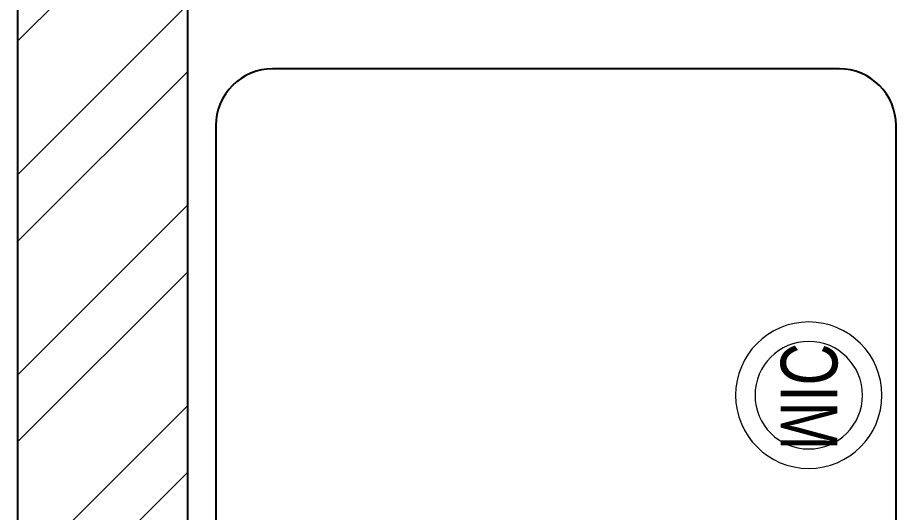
# Model space of a CAD drawing. Header units: feet. Extents: x 5142741 to 5149029, y -5286973 to -5271198.
# Drawn here: x 5143941 to 5144719, y -5274387 to -5273951 of the extents above; entities that cross this region are included whole.
import ezdxf

# ---------------------------------------------------------------- set-up
doc = ezdxf.new("R2010")
doc.units = ezdxf.units.FT
doc.header["$LTSCALE"] = 33
doc.header["$MEASUREMENT"] = 0
doc.layers.add('A-WALL', color=1, linetype='Continuous')
doc.layers.add('PDF_Geometry', color=7, linetype='Continuous')
for name, color, linetype, lineweight in [('LENS-DIM', 252, 'Continuous', 5), ('LENS-FURNITURE', 13, 'Continuous', 9), ('LK-EQPMT', 3, 'Continuous', 18), ('LN-HATCH', 251, 'Continuous', 0)]:
    doc.layers.add(name, color=color, linetype=linetype, lineweight=lineweight)
doc.styles.get("Standard").update_dxf_attribs({"font": 'GILC____.TTF'})

# ---------------------------------------------------------------- blocks, each defined once
blk = doc.blocks.new('A$C3f2096d8')
at = {"layer": 'LN-HATCH'}
h = blk.add_hatch(dxfattribs=at)
h.set_pattern_fill('ANSI32', color=256, scale=333, angle=180)
h.set_pattern_definition([(225, (-5057525.5818798, 5274698.09700584), (88.29995930067012, -88.29995930067015), []), (225, (-5057584.448519235, 5274698.09700584), (88.29995930067012, -88.29995930067015), [])])
h.paths.add_polyline_path([(4187, -13107), (4187, -12443), (3908, -12443), (3908, 230), (-526, 230), (-526, -3012), (-376, -3012), (-376, -390), (0, -390), (0, 0), (3546, 0), (3546, -3000), (3678, -3000), (3678, -12443), (3578, -12443), (3578, -12807), (3533, -12807), (3533, -13107)])
h.paths.add_polyline_path([(-526, -12406), (-170, -12406), (-170, -12806), (107, -12806), (107, -13107), (-526, -13107)], flags=17)
h.paths.add_polyline_path([(-526, -6570), (3, -6570), (3, -5930), (-526, -5930)], flags=17)
at = {"layer": 'A-WALL'}
blk.add_lwpolyline([(4187, -13107), (4187, -12443), (3908, -12443), (3908, 230), (-526, 230), (-526, -3012), (-376, -3012), (-376, -390), (0, -390), (0, 0), (3546, 0), (3546, -3000), (3678, -3000), (3678, -12443), (3578, -12443), (3578, -12807), (3533, -12807), (3533, -13107)], close=True, dxfattribs=at)
blk = doc.blocks.new('MOROTISED TABLE-TRIAL SET 950x600')
at = {"layer": 'PDF_Geometry', "lineweight": 25}
blk.add_lwpolyline([(415.5923622683621, 2.18279e-11), (550.0003704861738, 2.18279e-11, 0.4142524001247118), (599.9958994225599, 50.00260162355697), (599.9958994225599, 899.9973678589085, 0.4142518501714829), (550.0003704861738, 950.0000000000218), (50.00260613718999, 950.0000000000218, 0.4142929195148918), (4.605390131e-07, 899.9973678589085), (4.605390131e-07, 50.00260162355697, 0.414163635492108), (50.00260613718999, 2.18279e-11), (415.5923622683621, 2.18279e-11)], format="xyb", dxfattribs=at)
blk = doc.blocks.new('MIC')
at = {"layer": 'LK-EQPMT', "ltscale": 12}
for radius in [64.54701859105262, 47.40596281792385]:
    blk.add_circle((234.5401449967176, 64.54701859102352), radius, dxfattribs=at)
at = {"layer": 'LK-EQPMT', "ltscale": 12, "insert": (233.2398255821317, 64.46170233917655), "char_height": 50, "attachment_point": 5}
blk.add_mtext_dynamic_manual_height_columns('MIC', width=466.4796511627907, gutter_width=12.5, heights=[0], dxfattribs=at)

msp = doc.modelspace()

# ---------------------------------------------------------------- block references
at = {"xscale": -1, "rotation": 270}
msp.add_blockref('MIC', (5144574.678616437, -5274518.693749643), dxfattribs=at)
at = {"layer": 'LENS-DIM', "color": 2}
msp.add_blockref('A$C3f2096d8', (5144467.385737868, -5272666.100451187), dxfattribs=at)
at = {"layer": 'LENS-FURNITURE'}
msp.add_blockref('MOROTISED TABLE-TRIAL SET 950x600', (5144116.24460611, -5274946.450835852), dxfattribs=at)

doc.saveas('drawing.dxf')
